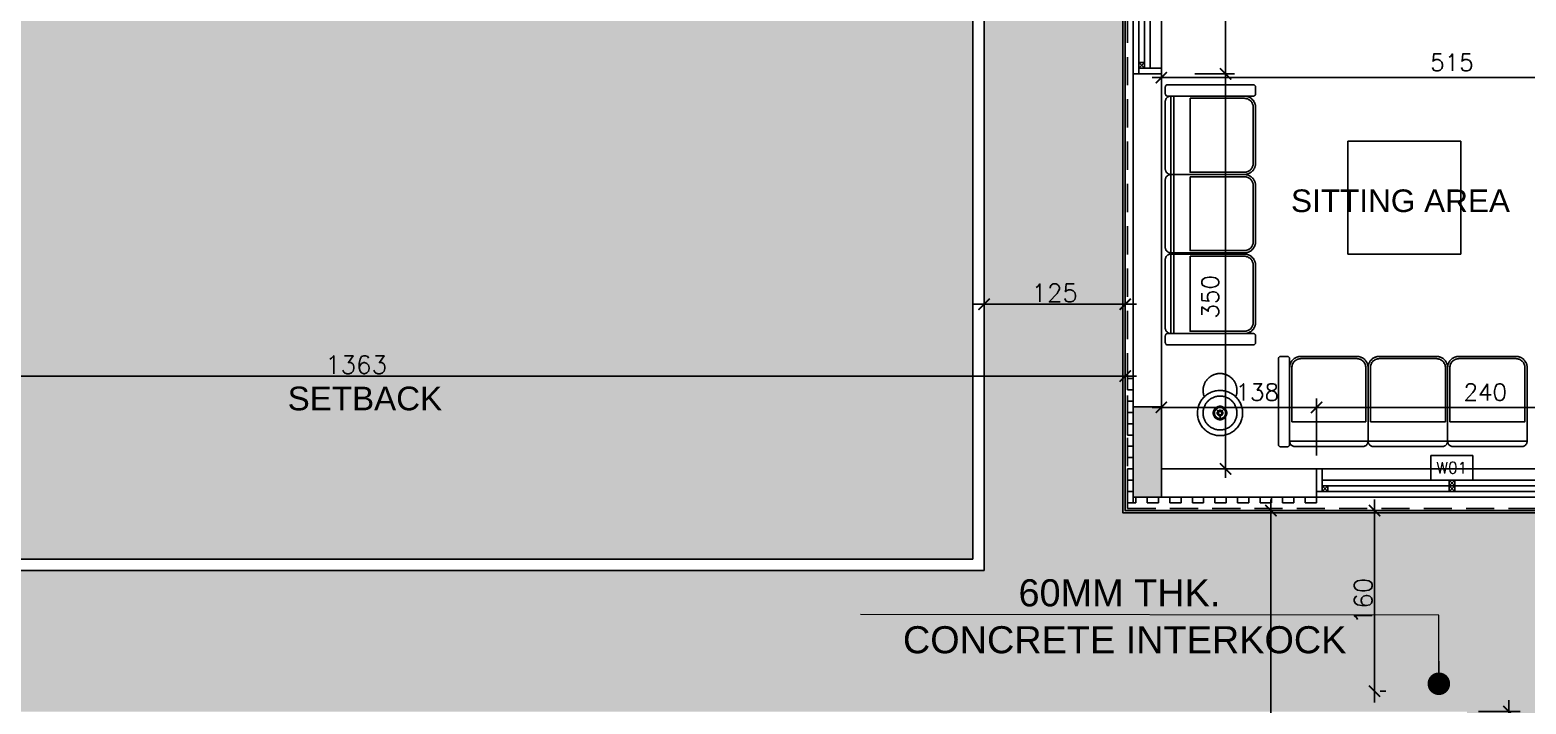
# Model space of a CAD drawing. Header units: centimetres. Extents: x -10658 to 14823, y -5448 to 3597.
# Drawn here: x -2656 to -1330, y 657 to 1254 of the extents above; entities that cross this region are included whole.
import ezdxf
from ezdxf.enums import TextEntityAlignment as Align
from ezdxf.xclip import XClip

# ---------------------------------------------------------------- set-up
doc = ezdxf.new("R2010")
doc.units = ezdxf.units.CM
doc.header["$LTSCALE"] = 100
doc.header["$MEASUREMENT"] = 0
doc.header["$XCLIPFRAME"] = 0
doc.header["$PDMODE"] = 35
doc.linetypes.add('A0-01 FLOOR PLANS$0$HIDDEN', pattern=[0.375, 0.25, -0.125])
for name, color, linetype in [('A0-01 FLOOR PLANS$0$DIM IN', 1, 'Continuous'), ('A0-01 FLOOR PLANS$0$FURNITURE', 111, 'Continuous'), ('A0-01 FLOOR PLANS$0$HIDDEN', 8, 'A0-01 FLOOR PLANS$0$HIDDEN'), ('A0-01 FLOOR PLANS$0$HIDDEN -03', 8, 'A0-01 FLOOR PLANS$0$HIDDEN'), ('A0-01 FLOOR PLANS$0$TEXT', 3, 'Continuous'), ('A0-01 FLOOR PLANS$0$TEXT-SCHED', 3, 'Continuous'), ('A0-01 FLOOR PLANS$0$WALL-01', 7, 'Continuous'), ('A0-01 FLOOR PLANS$0$WALL-03', 2, 'Continuous'), ('A0-01 FLOOR PLANS$0$WINDOW', 1, 'Continuous'), ('DIM IN', 1, 'Continuous'), ('LINES', 7, 'Continuous'), ('M TXT', 2, 'Continuous'), ('SOURROUNDING$0$KERBSTONE', 11, 'Continuous'), ('TEXT', 3, 'Continuous'), ('XREF GF COL$0$COLUMN', 6, 'Continuous'), ('XREF GF COL$0$COLUMN HATCH', 201, 'Continuous')]:
    doc.layers.add(name, color=color, linetype=linetype)
doc.layers.add('SOURROUNDING$0$HAT', color=8, linetype='Continuous', lineweight=9)
doc.styles.add('A0-01 FLOOR PLANS$0$22', font='romans.shx')
doc.styles.add('A0-01 FLOOR PLANS$0$A0-01 GROUND FLOOR PLAN - For Entry modification$0$ROMANS', font='romans')
doc.styles.add('A0-01 FLOOR PLANS$0$ART-PS-1', font='arial.ttf', dxfattribs={"height": 20})
doc.styles.add('ARIAL', font='arial.ttf', dxfattribs={"width": 0.8, "height": 150})
doc.styles.add('ART', font='arial.ttf')
doc.styles.add('ROMANS', font='romans')
doc.styles.add('T2', font='swissel.ttf', dxfattribs={"width": 0.8})
doc.dimstyles.new('A0-01 FLOOR PLANS$0$100', dxfattribs={"dimtxt": 15, "dimasz": 10, "dimexe": 8, "dimexo": 12, "dimgap": 6, "dimtad": 1, "dimdec": 0, "dimzin": 0, "dimdsep": 46, "dimtxsty": 'A0-01 FLOOR PLANS$0$22', "dimblk": 'A0-01 FLOOR PLANS$0$_ARCHTICK', "dimcen": 30, "dimdle": 8, "dimclrd": 1, "dimclre": 1, "dimclrt": 2, "dimadec": 0, "dimazin": 0, "dimtfac": 1, "dimtdec": 0, "dimtmove": 2, "dimatfit": 3, "dimldrblk": 'A0-01 FLOOR PLANS$0$_OBLIQUE', "dimfxl": 100, "dimtolj": 1, "dimtzin": 0, "dimarcsym": 0})
doc.dimstyles.new('A0-01 FLOOR PLANS$0$A0-01 GROUND FLOOR PLAN - For Entry modification$0$text', dxfattribs={"dimtxt": 18, "dimasz": 10, "dimexe": 10, "dimexo": 10, "dimgap": -6, "dimtad": 1, "dimtih": 1, "dimtoh": 1, "dimdec": 0, "dimdsep": 46, "dimtxsty": 'A0-01 FLOOR PLANS$0$A0-01 GROUND FLOOR PLAN - For Entry modification$0$ROMANS', "dimblk1": 'A0-01 FLOOR PLANS$0$A0-01 GROUND FLOOR PLAN - For Entry modification$0$_ARCHTICK', "dimblk2": 'A0-01 FLOOR PLANS$0$A0-01 GROUND FLOOR PLAN - For Entry modification$0$_ARCHTICK', "dimsah": 1, "dimcen": 25, "dimdle": 10, "dimse1": 1, "dimse2": 1, "dimsd1": 1, "dimsd2": 1, "dimclrd": 1, "dimclre": 1, "dimclrt": 2, "dimadec": 0, "dimazin": 0, "dimtfac": 1, "dimtdec": 0, "dimtmove": 2, "dimatfit": 3, "dimldrblk": 'A0-01 FLOOR PLANS$0$A0-01 GROUND FLOOR PLAN - For Entry modification$0$_ARCHTICK', "dimfxl": 1, "dimtolj": 1, "dimtzin": 0, "dimarcsym": 0})
doc.dimstyles.new('AS-17-100', dxfattribs={"dimtxt": 17, "dimasz": 10, "dimexe": 10, "dimexo": 10, "dimgap": 6, "dimtad": 1, "dimtoh": 1, "dimdec": 0, "dimdsep": 46, "dimtxsty": 'ROMANS', "dimblk1": 'ARCHTICK', "dimblk2": 'ARCHTICK', "dimsah": 1, "dimcen": 25, "dimdle": 10, "dimclrd": 1, "dimclre": 1, "dimclrt": 2, "dimadec": 0, "dimazin": 0, "dimtfac": 1, "dimtdec": 0, "dimtofl": 0, "dimtmove": 2, "dimatfit": 3, "dimldrblk": 'ARCHTICK', "dimfxl": 1, "dimtolj": 1, "dimtzin": 0, "dimarcsym": 0})
doc.dimstyles.new('NORMAL', dxfattribs={"dimtxt": 18, "dimasz": 5, "dimexe": 5, "dimexo": 5, "dimgap": 1, "dimtad": 0, "dimdec": 0, "dimdsep": 46, "dimtxsty": 'T2', "dimblk1": 'OBLIQUE', "dimblk2": 'OBLIQUE', "dimsah": 1, "dimcen": 0.09, "dimclrd": 1, "dimclre": 1, "dimclrt": 2, "dimadec": 0, "dimazin": 0, "dimtfac": 1, "dimtdec": 0, "dimtofl": 0, "dimtmove": 1, "dimatfit": 2, "dimldrblk": 'OPEN30', "dimfxl": 1, "dimtolj": 1, "dimtzin": 0, "dimlwd": 5, "dimlwe": 5, "dimarcsym": 2})

# ---------------------------------------------------------------- blocks, each defined once
blk = doc.blocks.new('_ARCHTICK')
at = {"color": 0, "linetype": 'ByBlock', "const_width": 0.15}
blk.add_lwpolyline([(-0.5, -0.5), (0.5, 0.5)], dxfattribs=at)
blk = doc.blocks.new('*D52')
at = {"layer": 'Defpoints', "color": 0, "transparency": 16777216}
for p in [(-3048, 947.3), (-1685, 893), (-3048, 625)]:
    blk.add_point(p, dxfattribs=at)
at = {"layer": 'DIM IN', "color": 1, "lineweight": -2, "transparency": 16777216}
for p, q in [((-3048, 635), (-3048, 957.3)), ((-1685, 903), (-1685, 957.3)), ((-1675, 947.3), (-3058, 947.3))]:
    blk.add_line(p, q, dxfattribs=at)
at = {"layer": 'DIM IN', "color": 1, "lineweight": -2, "transparency": 16777216, "xscale": 10, "yscale": 10, "zscale": 10, "rotation": 180}
blk.add_blockref('_ARCHTICK', (-3048, 947.3), dxfattribs=at)
at = {"layer": 'DIM IN', "color": 1, "lineweight": -2, "transparency": 16777216, "xscale": 10, "yscale": 10, "zscale": 10}
blk.add_blockref('_ARCHTICK', (-1685, 947.3), dxfattribs=at)
at = {"layer": 'DIM IN', "color": 2, "transparency": 16777216, "insert": (-2366.5, 957.3), "char_height": 16, "attachment_point": 5, "style": 'ROMANS'}
blk.add_mtext('\\A1;1363', dxfattribs=at)
blk = doc.blocks.new('*D53')
at = {"layer": 'Defpoints', "color": 0, "transparency": 16777216}
for p in [(-1557.7, 828), (-1583.9, 0), (-1555.9, 0)]:
    blk.add_point(p, dxfattribs=at)
at = {"layer": 'DIM IN', "color": 1, "lineweight": -2, "transparency": 16777216}
for p, q in [((-1555.9, 838), (-1555.9, -10)), ((-1547.7, 828), (-1545.9, 828)), ((-1573.9, 0), (-1545.9, 0))]:
    blk.add_line(p, q, dxfattribs=at)
at = {"layer": 'DIM IN', "color": 1, "lineweight": -2, "transparency": 16777216, "xscale": 10, "yscale": 10, "zscale": 10}
for p, rotation in [((-1555.9, 828), 90), ((-1555.9, 0), 270)]:
    blk.add_blockref('_ARCHTICK', p, dxfattribs=dict(at, rotation=rotation))
at = {"layer": 'DIM IN', "color": 2, "transparency": 16777216, "insert": (-1565.9, 414), "char_height": 16, "attachment_point": 5, "rotation": 90, "style": 'ROMANS'}
blk.add_mtext('\\A1;828', dxfattribs=at)
blk = doc.blocks.new('*D42')
at = {"layer": 'Defpoints', "color": 0, "transparency": 16777216}
for p in [(-1810, 1010.9), (-1810, 989.3), (-1685, 989.3)]:
    blk.add_point(p, dxfattribs=at)
at = {"layer": 'DIM IN', "color": 1, "lineweight": -2, "transparency": 16777216}
for p, q in [((-1810, 999.3), (-1810, 1020.9)), ((-1685, 999.3), (-1685, 1020.9)), ((-1675, 1010.9), (-1820, 1010.9))]:
    blk.add_line(p, q, dxfattribs=at)
at = {"layer": 'DIM IN', "color": 1, "lineweight": -2, "transparency": 16777216, "xscale": 10, "yscale": 10, "zscale": 10, "rotation": 180}
blk.add_blockref('_ARCHTICK', (-1810, 1010.9), dxfattribs=at)
at = {"layer": 'DIM IN', "color": 1, "lineweight": -2, "transparency": 16777216, "xscale": 10, "yscale": 10, "zscale": 10}
blk.add_blockref('_ARCHTICK', (-1685, 1010.9), dxfattribs=at)
at = {"layer": 'DIM IN', "color": 2, "transparency": 16777216, "insert": (-1747.5, 1020.9), "char_height": 16, "attachment_point": 5, "style": 'ROMANS'}
blk.add_mtext('\\A1;125', dxfattribs=at)
blk = doc.blocks.new('*D70')
at = {"layer": 'Defpoints', "color": 0, "transparency": 16777216}
for p in [(-1469.2, 828), (-1469.2, 668), (-1464.1, 668)]:
    blk.add_point(p, dxfattribs=at)
at = {"layer": 'DIM IN', "color": 1, "lineweight": -2, "transparency": 16777216}
for p, q in [((-1464.1, 838), (-1464.1, 658)), ((-1459.2, 828), (-1454.1, 828)), ((-1459.2, 668), (-1454.1, 668))]:
    blk.add_line(p, q, dxfattribs=at)
at = {"layer": 'DIM IN', "color": 1, "lineweight": -2, "transparency": 16777216, "xscale": 10, "yscale": 10, "zscale": 10}
for p, rotation in [((-1464.1, 828), 90), ((-1464.1, 668), 270)]:
    blk.add_blockref('_ARCHTICK', p, dxfattribs=dict(at, rotation=rotation))
at = {"layer": 'DIM IN', "color": 2, "transparency": 16777216, "insert": (-1474.1, 748), "char_height": 16, "attachment_point": 5, "rotation": 90, "style": 'ROMANS'}
blk.add_mtext('\\A1;160', dxfattribs=at)
blk = doc.blocks.new('_OBLIQUE')
at = {"color": 0, "linetype": 'ByBlock'}
blk.add_line((-0.5, -0.5), (0.5, 0.5), dxfattribs=at)
blk = doc.blocks.new('DOT')
at = {"color": 0, "linetype": 'ByBlock'}
blk.add_line((-0.5, 0), (-1, 0), dxfattribs=at)
at = {"color": 0, "linetype": 'ByBlock', "const_width": 0.5}
blk.add_lwpolyline([(-0.25, 0, 1), (0.25, 0, 1)], format="xyb", close=True, dxfattribs=at)
blk = doc.blocks.new('*D95')
at = {"layer": 'Defpoints', "color": 0, "transparency": 16777216}
for p in [(-1382.1, 650), (-1382.1, 25), (-1345.1, 25)]:
    blk.add_point(p, dxfattribs=at)
at = {"layer": 'DIM IN', "color": 1, "lineweight": -2, "transparency": 16777216}
for p, q in [((-1372.1, 650), (-1335.1, 650)), ((-1345.1, 660), (-1345.1, 15)), ((-1372.1, 25), (-1335.1, 25))]:
    blk.add_line(p, q, dxfattribs=at)
at = {"layer": 'DIM IN', "color": 1, "lineweight": -2, "transparency": 16777216, "xscale": 10, "yscale": 10, "zscale": 10}
for p, rotation in [((-1345.1, 650), 90), ((-1345.1, 25), 270)]:
    blk.add_blockref('_ARCHTICK', p, dxfattribs=dict(at, rotation=rotation))
at = {"layer": 'DIM IN', "color": 2, "transparency": 16777216, "insert": (-1359.6, 337.5), "char_height": 17, "attachment_point": 5, "rotation": 90, "style": 'ROMANS'}
blk.add_mtext('\\A1;625', dxfattribs=at)
blk = doc.blocks.new('SOURROUNDING')
at = {"layer": 'SOURROUNDING$0$HAT', "transparency": 33554658}
h = blk.add_hatch(dxfattribs=at)
h.set_pattern_fill('CROSS', color=256, scale=150, angle=90)
h.paths.add_polyline_path([(-1392.1, 640), (-2418, 640), (-2418, 25), (-1392.1, 25)])
h.paths.add_polyline_path([(-1810, 2848), (-1810, 3028), (-3028, 3028), (-3028, 785), (-1820, 785), (-1820, 1969.7), (-1935, 1969.7), (-1935, 2521.2), (-1820, 2521.2), (-1820, 2848)])
h.paths.add_polyline_path([(-890, 3028), (-880, 2818), (-165, 2818), (-175, 2848), (-165, 2848), (-165, 652.9), (-722.1, 652.9), (-722.1, 25), (-20, 20), (-20, 3028)])
at = {"layer": 'SOURROUNDING$0$KERBSTONE', "lineweight": 13}
h = blk.add_hatch(dxfattribs=at)
h.set_pattern_fill('AR-HBONE', color=252, scale=5, angle=90)
h.paths.add_polyline_path([(-175, 1001.4), (-180.2, 999.4), (-175, 1003.3), (-175, 1910.1), (-189.2, 1904.7), (-175, 1915.1), (-175, 1965.3), (-177.8, 1965.6), (-175, 1966.2), (-175, 2515.3), (-190.9, 2509.3), (-175, 2521), (-175, 2569.6), (-179.5, 2570.1), (-175, 2571.1), (-175, 2808), (-890, 2808), (-890, 3028), (-1810, 3028), (-1810, 2511.2), (-1925, 2511.2), (-1925, 1979.7), (-1810, 1979.7), (-1810, 775), (-3028, 775), (-3028, 650), (-2728, 650), (-2448, 650), (-2428, 650), (-1382.1, 650), (-1382.1, 25), (-1257.6, 25), (-1257.1, 25), (-857.1, 25), (-732.1, 25), (-732.1, 668), (-175, 668)])
h.paths.add_polyline_path([(-1685, 828), (-1685, 2129.7), (-1770, 2129.7), (-1770, 2361.2), (-1685, 2361.2), (-1685, 2748), (-1220, 2748), (-1220, 2683), (-890, 2683), (-300, 2683), (-300, 788), (-590, 788), (-590, 793), (-817, 793), (-817, 713), (-1286.1, 713), (-1287.5, 828)], flags=16)
h.paths.add_polyline_path([(-1798.2, 1621.7), (-1726.1, 1621.7), (-1726.1, 1641.2), (-1798.2, 1641.2)], flags=16)
h.paths.add_polyline_path([(-1564, 2964.7), (-999.2, 2964.7), (-999.2, 3018.3), (-1564, 3018.3)], flags=16)
at = {"color": 6}
blk.add_lwpolyline([(-300, 2683), (-890, 2683), (-890, 2683), (-1220, 2683), (-1220, 2748), (-1685, 2748), (-1685, 828), (-890, 828), (-890, 793), (-590, 793), (-590, 788), (-300, 788)], close=True, dxfattribs=at)
at = {"layer": 'SOURROUNDING$0$KERBSTONE', "color": 2}
for p, q in [((-1810, 1979.7), (-1810, 775)), ((-1820, 785), (-1820, 1969.7)), ((-3028, 785), (-1820, 785)), ((-1810, 775), (-3028, 775))]:
    blk.add_line(p, q, dxfattribs=at)
blk = doc.blocks.new('A0-01 FLOOR PLANS$0$W02')
at = {"layer": 'A0-01 FLOOR PLANS$0$WINDOW'}
for p, q in [((-1827.5, 660), (-1597.5, 660)), ((-1597.5, 650), (-1827.5, 650)), ((-1715, 640), (-1715, 650)), ((-1710, 650), (-1715, 645)), ((-1715, 650), (-1710, 645)), ((-1710, 640), (-1710, 650)), ((-1597.5, 645), (-1827.5, 645)), ((-1827.5, 645), (-1822.5, 640)), ((-1822.5, 645), (-1827.5, 640)), ((-1597.5, 640), (-1827.5, 640)), ((-1822.5, 645), (-1822.5, 640)), ((-1715, 645), (-1710, 640)), ((-1710, 645), (-1715, 640)), ((-1602.5, 645), (-1597.5, 640)), ((-1597.5, 645), (-1602.5, 640)), ((-1602.5, 645), (-1602.5, 640))]:
    blk.add_line(p, q, dxfattribs=at)
for points in [[(-1832.5, 640), (-1827.5, 640), (-1827.5, 660), (-1832.5, 660)], [(-1597.5, 640), (-1592.5, 640), (-1592.5, 660), (-1597.5, 660)]]:
    blk.add_lwpolyline(points, close=True, dxfattribs=at)
blk = doc.blocks.new('XREF GF COL')
at = {"layer": 'XREF GF COL$0$COLUMN HATCH'}
blk.add_hatch(color=256, dxfattribs=at).paths.add_polyline_path([(-12064.7, 883), (-12089.7, 883), (-12089.7, 803), (-12064.7, 803)])
at = {"layer": 'XREF GF COL$0$COLUMN'}
blk.add_lwpolyline([(-12089.7, 883), (-12064.7, 883), (-12064.7, 803), (-12089.7, 803)], close=True, dxfattribs=at)
blk = doc.blocks.new('*D337')
at = {"layer": 'A0-01 FLOOR PLANS$0$TEXT-SCHED', "color": 1, "lineweight": -2, "transparency": 16777216}
for p, q in [((-1479, 840), (-1516.2, 840)), ((-1516.2, 840), (-1516.2, 818)), ((-1479, 818), (-1479, 840)), ((-1516.2, 818), (-1479, 818))]:
    blk.add_line(p, q, dxfattribs=at)
at = {"layer": 'Defpoints', "color": 0, "transparency": 16777216}
blk.add_point((-1497.6, 829), dxfattribs=at)
blk.add_point((-1497.6, 829), dxfattribs=at)
blk.add_point((-1497.6, 829), dxfattribs=at)
at = {"layer": 'A0-01 FLOOR PLANS$0$TEXT-SCHED', "color": 2, "transparency": 16777216, "insert": (-1497.6, 829), "char_height": 8, "width": 47.143, "attachment_point": 5, "style": 'A0-01 FLOOR PLANS$0$A0-01 GROUND FLOOR PLAN - For Entry modification$0$ROMANS'}
blk.add_mtext('\\A1;{\\H1.25x;W01}', dxfattribs=at)
blk = doc.blocks.new('A0-01 FLOOR PLANS$0$A0-01 GROUND FLOOR PLAN - For Entry modification$0$_ARCHTICK')
at = {"color": 0, "linetype": 'ByBlock', "const_width": 0.15}
blk.add_lwpolyline([(-0.5, -0.5), (0.5, 0.5)], dxfattribs=at)
blk = doc.blocks.new('A0-01 FLOOR PLANS$0$W05')
at = {"layer": 'A0-01 FLOOR PLANS$0$WINDOW'}
for p, q in [((-650, 1615), (-650, 1445)), ((-645, 1615), (-645, 1445)), ((-645, 1615), (-640, 1615)), ((-640, 1615), (-645, 1610)), ((-645, 1615), (-640, 1610)), ((-645, 1610), (-640, 1610)), ((-640, 1615), (-640, 1445)), ((-630, 1445), (-630, 1615)), ((-650, 1532.5), (-645, 1532.5)), ((-645, 1527.5), (-650, 1532.5)), ((-650, 1527.5), (-645, 1532.5)), ((-650, 1527.5), (-645, 1527.5)), ((-645, 1532.5), (-640, 1532.5)), ((-640, 1532.5), (-645, 1527.5)), ((-645, 1532.5), (-640, 1527.5)), ((-645, 1527.5), (-640, 1527.5)), ((-650, 1450), (-645, 1450)), ((-645, 1450), (-650, 1445)), ((-650, 1450), (-645, 1445)), ((-650, 1445), (-645, 1445))]:
    blk.add_line(p, q, dxfattribs=at)
for points in [[(-650, 1615), (-630, 1615), (-630, 1620), (-650, 1620)], [(-650, 1440), (-630, 1440), (-630, 1445), (-650, 1445)]]:
    blk.add_lwpolyline(points, close=True, dxfattribs=at)
blk = doc.blocks.new('A0-01 FLOOR PLANS$0$_ARCHTICK')
at = {"color": 0, "linetype": 'ByBlock', "const_width": 0.15}
blk.add_lwpolyline([(-0.5, -0.5), (0.5, 0.5)], dxfattribs=at)
blk = doc.blocks.new('*D401')
at = {"layer": 'A0-01 FLOOR PLANS$0$DIM IN', "color": 1, "lineweight": -2, "transparency": 16777216}
for p, q in [((-1698.1, 1366), (-1698.1, 1170)), ((-1725.4, 1358), (-1690.1, 1358)), ((-1725.4, 1178), (-1690.1, 1178))]:
    blk.add_line(p, q, dxfattribs=at)
at = {"layer": 'Defpoints', "color": 0, "transparency": 16777216}
for p in [(-1737.4, 1358), (-1737.4, 1178), (-1698.1, 1178)]:
    blk.add_point(p, dxfattribs=at)
at = {"layer": 'A0-01 FLOOR PLANS$0$DIM IN', "color": 1, "lineweight": -2, "transparency": 16777216, "xscale": 10, "yscale": 10, "zscale": 10}
for p, rotation in [((-1698.1, 1358), 90), ((-1698.1, 1178), 270)]:
    blk.add_blockref('A0-01 FLOOR PLANS$0$_ARCHTICK', p, dxfattribs=dict(at, rotation=rotation))
at = {"layer": 'A0-01 FLOOR PLANS$0$DIM IN', "color": 2, "transparency": 16777216, "insert": (-1711.6, 1268), "char_height": 15, "attachment_point": 5, "rotation": 90, "style": 'A0-01 FLOOR PLANS$0$22'}
blk.add_mtext('\\A1;180', dxfattribs=at)
blk = doc.blocks.new('A0-01 FLOOR PLANS$0$_OBLIQUE')
at = {"color": 0, "linetype": 'ByBlock'}
blk.add_line((-0.5, -0.5), (0.5, 0.5), dxfattribs=at)
blk = doc.blocks.new('*D402')
at = {"layer": 'A0-01 FLOOR PLANS$0$DIM IN', "color": 1, "lineweight": -2, "transparency": 16777216}
for p, q in [((-1698.1, 1186), (-1698.1, 820)), ((-1725.4, 1178), (-1690.1, 1178)), ((-1725.4, 828), (-1690.1, 828))]:
    blk.add_line(p, q, dxfattribs=at)
at = {"layer": 'Defpoints', "color": 0, "transparency": 16777216}
for p in [(-1737.4, 1178), (-1737.4, 828), (-1698.1, 828)]:
    blk.add_point(p, dxfattribs=at)
at = {"layer": 'A0-01 FLOOR PLANS$0$DIM IN', "color": 1, "lineweight": -2, "transparency": 16777216, "xscale": 10, "yscale": 10, "zscale": 10}
for p, rotation in [((-1698.1, 1178), 90), ((-1698.1, 828), 270)]:
    blk.add_blockref('A0-01 FLOOR PLANS$0$_ARCHTICK', p, dxfattribs=dict(at, rotation=rotation))
at = {"layer": 'A0-01 FLOOR PLANS$0$DIM IN', "color": 2, "transparency": 16777216, "insert": (-1711.6, 980.5), "char_height": 15, "attachment_point": 5, "rotation": 90, "style": 'A0-01 FLOOR PLANS$0$22'}
blk.add_mtext('\\A1;350', dxfattribs=at)
blk = doc.blocks.new('A0-01 FLOOR PLANS$0$Fur_Light-Table Lamp_D30_01')
for p, q in [((0, 2.5), (0, 5)), ((-3.5, -3.5), (-1.8, -1.8)), ((3.5, -3.5), (1.8, -1.8))]:
    blk.add_line(p, q)
for radius in [15, 6, 5, 2.5, 1.5]:
    blk.add_circle((0, 0), radius)
blk = doc.blocks.new('*D414')
at = {"layer": 'A0-01 FLOOR PLANS$0$DIM IN', "color": 1, "lineweight": -2, "transparency": 16777216}
for p, q in [((-1755, 1186.7), (-1755, 1182.7)), ((-1240, 1100), (-1240, 1182.7)), ((-1232, 1174.7), (-1763, 1174.7))]:
    blk.add_line(p, q, dxfattribs=at)
at = {"layer": 'Defpoints', "color": 0, "transparency": 16777216}
for p in [(-1755, 1174.7), (-1755, 1174.7), (-1240, 1088)]:
    blk.add_point(p, dxfattribs=at)
at = {"layer": 'A0-01 FLOOR PLANS$0$DIM IN', "color": 1, "lineweight": -2, "transparency": 16777216, "xscale": 10, "yscale": 10, "zscale": 10, "rotation": 180}
blk.add_blockref('A0-01 FLOOR PLANS$0$_ARCHTICK', (-1755, 1174.7), dxfattribs=at)
at = {"layer": 'A0-01 FLOOR PLANS$0$DIM IN', "color": 1, "lineweight": -2, "transparency": 16777216, "xscale": 10, "yscale": 10, "zscale": 10}
blk.add_blockref('A0-01 FLOOR PLANS$0$_ARCHTICK', (-1240, 1174.7), dxfattribs=at)
at = {"layer": 'A0-01 FLOOR PLANS$0$DIM IN', "color": 2, "transparency": 16777216, "insert": (-1497.5, 1188.2), "char_height": 15, "attachment_point": 5, "style": 'A0-01 FLOOR PLANS$0$22'}
blk.add_mtext('\\A1;515', dxfattribs=at)
blk = doc.blocks.new('*D485')
at = {"layer": 'A0-01 FLOOR PLANS$0$DIM IN', "color": 1, "lineweight": -2, "transparency": 16777216}
for p, q in [((-1617.5, 840), (-1617.5, 890.5)), ((-1377.5, 840), (-1377.5, 890.5)), ((-1369.5, 882.5), (-1625.5, 882.5))]:
    blk.add_line(p, q, dxfattribs=at)
at = {"layer": 'Defpoints', "color": 0, "transparency": 16777216}
for p in [(-1617.5, 882.5), (-1617.5, 828), (-1377.5, 828)]:
    blk.add_point(p, dxfattribs=at)
at = {"layer": 'A0-01 FLOOR PLANS$0$DIM IN', "color": 1, "lineweight": -2, "transparency": 16777216, "xscale": 10, "yscale": 10, "zscale": 10, "rotation": 180}
blk.add_blockref('A0-01 FLOOR PLANS$0$_ARCHTICK', (-1617.5, 882.5), dxfattribs=at)
at = {"layer": 'A0-01 FLOOR PLANS$0$DIM IN', "color": 1, "lineweight": -2, "transparency": 16777216, "xscale": 10, "yscale": 10, "zscale": 10}
blk.add_blockref('A0-01 FLOOR PLANS$0$_ARCHTICK', (-1377.5, 882.5), dxfattribs=at)
at = {"layer": 'A0-01 FLOOR PLANS$0$DIM IN', "color": 2, "transparency": 16777216, "insert": (-1468, 896), "char_height": 15, "attachment_point": 5, "style": 'A0-01 FLOOR PLANS$0$22'}
blk.add_mtext('\\A1;240', dxfattribs=at)
blk = doc.blocks.new('*D486')
at = {"layer": 'A0-01 FLOOR PLANS$0$DIM IN', "color": 1, "lineweight": -2, "transparency": 16777216}
for p, q in [((-1755, 872.2), (-1755, 890.5)), ((-1617.5, 840), (-1617.5, 890.5)), ((-1609.5, 882.5), (-1763, 882.5))]:
    blk.add_line(p, q, dxfattribs=at)
at = {"layer": 'Defpoints', "color": 0, "transparency": 16777216}
for p in [(-1755, 882.5), (-1755, 860.2), (-1617.5, 828)]:
    blk.add_point(p, dxfattribs=at)
at = {"layer": 'A0-01 FLOOR PLANS$0$DIM IN', "color": 1, "lineweight": -2, "transparency": 16777216, "xscale": 10, "yscale": 10, "zscale": 10, "rotation": 180}
blk.add_blockref('A0-01 FLOOR PLANS$0$_ARCHTICK', (-1755, 882.5), dxfattribs=at)
at = {"layer": 'A0-01 FLOOR PLANS$0$DIM IN', "color": 1, "lineweight": -2, "transparency": 16777216, "xscale": 10, "yscale": 10, "zscale": 10}
blk.add_blockref('A0-01 FLOOR PLANS$0$_ARCHTICK', (-1617.5, 882.5), dxfattribs=at)
at = {"layer": 'A0-01 FLOOR PLANS$0$DIM IN', "color": 2, "transparency": 16777216, "insert": (-1670, 896), "char_height": 15, "attachment_point": 5, "style": 'A0-01 FLOOR PLANS$0$22'}
blk.add_mtext('\\A1;138', dxfattribs=at)
blk = doc.blocks.new('A0-01 FLOOR PLANS')
at = {"layer": 'A0-01 FLOOR PLANS$0$FURNITURE'}
for p, q in [((-1744, 1158.4), (-1744, 1088.9)), ((-1744, 1088.9), (-1744, 1019.4)), ((-1744, 1018.4), (-1744, 947.9))]:
    blk.add_line(p, q, dxfattribs=at)
for points in [[(-1751.5, 1160.4), (-1751.5, 1166.4, -0.414214), (-1749.5, 1168.4), (-1673.5, 1168.4, -0.414214), (-1671.5, 1166.4), (-1671.5, 1160.4, -0.414214), (-1673.5, 1158.4), (-1749.5, 1158.4, -0.414214)], [(-1729.5, 1156.4), (-1729.5, 1090.9), (-1681.5, 1090.9, 0.414214), (-1673.5, 1098.9), (-1673.5, 1148.4, 0.414214), (-1681.5, 1156.4)], [(-1729.5, 1086.9), (-1729.5, 1021.4), (-1681.5, 1021.4, 0.414214), (-1673.5, 1029.4), (-1673.5, 1078.9, 0.414214), (-1681.5, 1086.9)], [(-1729.5, 1016.4), (-1729.5, 949.9), (-1681.5, 949.9, 0.414214), (-1673.5, 957.9), (-1673.5, 1008.4, 0.414214), (-1681.5, 1016.4)], [(-1751.5, 945.9), (-1751.5, 939.9, 0.414214), (-1749.5, 937.9), (-1673.5, 937.9, 0.414214), (-1671.5, 939.9), (-1671.5, 945.9, 0.414214), (-1673.5, 947.9), (-1749.5, 947.9, 0.414214)], [(-1643.3, 847.6), (-1649.3, 847.6, -0.414214), (-1651.3, 849.6), (-1651.3, 925.7, -0.414214), (-1649.3, 927.7), (-1643.3, 927.7, -0.414214), (-1641.3, 925.7), (-1641.3, 849.6, -0.414214)], [(-1639.3, 869.7), (-1573.8, 869.7), (-1573.8, 917.7, 0.414214), (-1581.8, 925.7), (-1631.3, 925.7, 0.414214), (-1639.3, 917.7)], [(-1569.8, 869.7), (-1503.3, 869.7), (-1503.3, 917.7, 0.414214), (-1511.3, 925.7), (-1561.8, 925.7, 0.414214), (-1569.8, 917.7)], [(-1499.3, 869.7), (-1432.8, 869.7), (-1432.8, 917.7, 0.414214), (-1440.8, 925.7), (-1491.3, 925.7, 0.414214), (-1499.3, 917.7)]]:
    blk.add_lwpolyline(points, format="xyb", close=True, dxfattribs=at)
for points in [[(-1746.5, 1158.4, 0.414214), (-1751.5, 1153.4), (-1751.5, 1093.9, 0.414214), (-1746.5, 1088.9), (-1681.5, 1088.9, 0.414214), (-1671.5, 1098.9), (-1671.5, 1148.4, 0.414214), (-1681.5, 1158.4), (-1746.5, 1158.4), (-1746.5, 1088.9)], [(-1746.5, 1088.9, 0.414214), (-1751.5, 1083.9), (-1751.5, 1024.4, 0.414214), (-1746.5, 1019.4), (-1681.5, 1019.4, 0.414214), (-1671.5, 1029.4), (-1671.5, 1078.9, 0.414214), (-1681.5, 1088.9), (-1746.5, 1088.9), (-1746.5, 1019.4)], [(-1746.5, 1018.4, 0.414214), (-1751.5, 1013.4), (-1751.5, 952.9, 0.414214), (-1746.5, 947.9), (-1681.5, 947.9, 0.414214), (-1671.5, 957.9), (-1671.5, 1008.4, 0.414214), (-1681.5, 1018.4), (-1746.5, 1018.4), (-1746.5, 947.9)], [(-1641.3, 852.7, 0.414214), (-1636.3, 847.7), (-1576.8, 847.7, 0.414214), (-1571.8, 852.7), (-1571.8, 917.7, 0.414214), (-1581.8, 927.7), (-1631.3, 927.7, 0.414214), (-1641.3, 917.7), (-1641.3, 852.7), (-1571.8, 852.7)], [(-1571.8, 852.7, 0.414214), (-1566.8, 847.7), (-1506.3, 847.7, 0.414214), (-1501.3, 852.7), (-1501.3, 917.7, 0.414214), (-1511.3, 927.7), (-1561.8, 927.7, 0.414214), (-1571.8, 917.7), (-1571.8, 852.7), (-1501.3, 852.7)], [(-1501.3, 852.7, 0.414214), (-1496.3, 847.7), (-1435.8, 847.7, 0.414214), (-1430.8, 852.7), (-1430.8, 917.7, 0.414214), (-1440.8, 927.7), (-1491.3, 927.7, 0.414214), (-1501.3, 917.7), (-1501.3, 852.7), (-1430.8, 852.7)]]:
    blk.add_lwpolyline(points, format="xyb", dxfattribs=at)
blk.add_lwpolyline([(-1589.7, 1018.3), (-1489.7, 1018.3), (-1489.7, 1118.3), (-1589.7, 1118.3)], close=True, dxfattribs=at)
blk.add_circle((-1703, 877.5), 20, dxfattribs=at)
blk.add_arc((-1703, 897.5), 15, 337.9757, 202.0243, dxfattribs=at)
at = {"layer": 'A0-01 FLOOR PLANS$0$HIDDEN'}
for points in [[(-1780, 908), (-1780, 898), (-1785, 898), (-1785, 908)], [(-1780, 888), (-1780, 878), (-1785, 878), (-1785, 888)], [(-1780, 868), (-1780, 858), (-1785, 858), (-1785, 868)], [(-1780, 848), (-1780, 838), (-1785, 838), (-1785, 848)], [(-1780, 828), (-1780, 818), (-1785, 818), (-1785, 828)], [(-1780, 808), (-1780, 798), (-1785, 798), (-1785, 808)], [(-1780, 803), (-1777.5, 803), (-1777.5, 798), (-1780, 798)], [(-1767.5, 803), (-1757.5, 803), (-1757.5, 798), (-1767.5, 798)], [(-1747.5, 803), (-1737.5, 803), (-1737.5, 798), (-1747.5, 798)], [(-1727.5, 803), (-1717.5, 803), (-1717.5, 798), (-1727.5, 798)], [(-1707.5, 803), (-1697.5, 803), (-1697.5, 798), (-1707.5, 798)], [(-1687.5, 803), (-1677.5, 803), (-1677.5, 798), (-1687.5, 798)], [(-1667.5, 803), (-1657.5, 803), (-1657.5, 798), (-1667.5, 798)], [(-1647.5, 803), (-1637.5, 803), (-1637.5, 798), (-1647.5, 798)], [(-1627.5, 803), (-1617.5, 803), (-1617.5, 798), (-1627.5, 798)]]:
    blk.add_lwpolyline(points, close=True, dxfattribs=at)
at = {"layer": 'A0-01 FLOOR PLANS$0$HIDDEN -03'}
for q in [(-1785, 2713), (-990, 793)]:
    blk.add_line((-1785, 793), q, dxfattribs=at)
at = {"layer": 'A0-01 FLOOR PLANS$0$WALL-01'}
for p, q in [((-1780, 803), (-1780, 1178)), ((-1755, 1178), (-1780, 1178)), ((-1755, 828), (-1755, 1178)), ((-1755, 828), (-1617.5, 828)), ((-1617.5, 803), (-1617.5, 828)), ((-1780, 803), (-1617.5, 803))]:
    blk.add_line(p, q, dxfattribs=at)
at = {"layer": 'A0-01 FLOOR PLANS$0$WALL-03'}
for p, q in [((-1780, 1358), (-1780, 1178)), ((-1377.5, 803), (-1617.5, 803))]:
    blk.add_line(p, q, dxfattribs=at)
at = {"layer": 'A0-01 FLOOR PLANS$0$FURNITURE', "xscale": -1, "rotation": 180}
blk.add_blockref('A0-01 FLOOR PLANS$0$Fur_Light-Table Lamp_D30_01', (-1703, 877.5), dxfattribs=at)
at = {"layer": 'A0-01 FLOOR PLANS$0$WINDOW'}
for name, p in [('XREF GF COL', (10309.7, 0)), ('A0-01 FLOOR PLANS$0$W05', (-1125, -262)), ('A0-01 FLOOR PLANS$0$W02', (215, 168))]:
    blk.add_blockref(name, p, dxfattribs=at)
at = {"layer": 'A0-01 FLOOR PLANS$0$TEXT', "style": 'A0-01 FLOOR PLANS$0$ART-PS-1'}
blk.add_text('SITTING AREA', height=20, dxfattribs=at).set_placement((-1640.1, 1055.6))
at = {"layer": 'A0-01 FLOOR PLANS$0$DIM IN'}
dim = blk.add_linear_dim(base=(-1698.1, 1178), p1=(-1737.4, 1358), p2=(-1737.4, 1178), angle=90, dimstyle='A0-01 FLOOR PLANS$0$100', override={"dimfxl": 0.075}, dxfattribs=at)
dim.commit()
dim.dimension.update_dxf_attribs({"geometry": '*D401', "text_midpoint": (-1711.6, 1268)})
dim = blk.add_linear_dim(base=(-1755, 1174.7), p1=(-1240, 1088), p2=(-1755, 1174.7), dimstyle='A0-01 FLOOR PLANS$0$100', override={"dimfxl": 0.075}, dxfattribs=at)
dim.commit()
dim.dimension.update_dxf_attribs({"geometry": '*D414', "text_midpoint": (-1497.5, 1188.2)})
dim = blk.add_linear_dim(base=(-1698.1, 828), p1=(-1737.4, 1178), p2=(-1737.4, 828), angle=90, dimstyle='A0-01 FLOOR PLANS$0$100', override={"dimfxl": 0.075}, dxfattribs=at)
dim.commit()
dim.dimension.update_dxf_attribs({"geometry": '*D402', "text_midpoint": (-1711.6, 980.5), "dimtype": 128})
for base, p1, p2, picture, middle in [((-1755, 882.4621578), (-1617.5, 828), (-1755, 860.1527706), '*D486', (-1669.9647275, 895.9621578)), ((-1617.5, 882.5), (-1377.5, 828), (-1617.5, 828), '*D485', (-1468, 896))]:
    dim = blk.add_linear_dim(base=base, p1=p1, p2=p2, dimstyle='A0-01 FLOOR PLANS$0$100', override={"dimfxl": 0.075}, dxfattribs=at)
    dim.commit()
    dim.dimension.update_dxf_attribs({"geometry": picture, "text_midpoint": middle, "dimtype": 128})
at = {"layer": 'A0-01 FLOOR PLANS$0$TEXT-SCHED'}
dim = blk.add_linear_dim(base=(-1497.6, 829), p1=(-1497.6, 829), p2=(-1497.6, 829), text='{\\H1.25x;W01}', dimstyle='A0-01 FLOOR PLANS$0$A0-01 GROUND FLOOR PLAN - For Entry modification$0$text', override={"dimtxt": 8, "dimgap": -6, "dimclrt": 2}, dxfattribs=at)
dim.commit()
dim.dimension.update_dxf_attribs({"geometry": '*D337', "text_midpoint": (-1497.6, 829), "dimtype": 128})

msp = doc.modelspace()

# ---------------------------------------------------------------- linework, layer by layer
at = {"color": 6}
msp.add_lwpolyline([(-298, 2685), (-892, 2685), (-892, 2682), (-1218, 2682), (-1218, 2750), (-1687, 2750), (-1687, 826), (-892, 826), (-892, 791), (-592, 791), (-592, 786), (-298, 786)], close=True, dxfattribs=at)

# ---------------------------------------------------------------- block references
msp.add_blockref('SOURROUNDING', (0, 0))
ref = msp.add_blockref('A0-01 FLOOR PLANS', (102, 37))
XClip(ref).set_block_clipping_path([(-400, 2648), (-994, 2648), (-994, 2645), (-1320, 2645), (-1320, 2713), (-1789, 2713), (-1789, 789), (-994, 789), (-994, 754), (-694, 754), (-694, 749), (-400, 749)])

# ---------------------------------------------------------------- texts
at = {"layer": 'M TXT', "style": 'ARIAL'}
for s, p in [('60MM THK. ', (-1685.5, 743.2)), ('CONCRETE INTERKOCK', (-1685.5, 701.6))]:
    msp.add_text(s, height=24, dxfattribs=at).set_placement(p, align=Align.CENTER)
at = {"layer": 'TEXT', "style": 'ART'}
msp.add_text('SETBACK', height=21, dxfattribs=at).set_placement((-2427.2, 916.9))

# ---------------------------------------------------------------- dimensions: what is measured, and where the dimension line sits
at = {"layer": 'DIM IN'}
for base, p1, p2, picture, middle in [((-1810, 1010.9), (-1685, 989.3), (-1810, 989.3), '*D42', (-1747.5, 1020.9)), ((-3048, 947.3), (-1685, 893), (-3048, 625), '*D52', (-2366.5, 957.3))]:
    dim = msp.add_linear_dim(base=base, p1=p1, p2=p2, dimstyle='AS-17-100', override={"dimtxt": 16, "dimgap": 2}, dxfattribs=at)
    dim.commit()
    dim.dimension.update_dxf_attribs({"geometry": picture, "text_midpoint": middle})
for base, p1, p2, picture, middle in [((-1555.9, 0), (-1557.7, 828), (-1583.9, 0), '*D53', (-1565.9, 414)), ((-1464.1, 668), (-1469.2, 828), (-1469.2, 668), '*D70', (-1474.1, 748))]:
    dim = msp.add_linear_dim(base=base, p1=p1, p2=p2, angle=90, dimstyle='AS-17-100', override={"dimtxt": 16, "dimgap": 2}, dxfattribs=at)
    dim.commit()
    dim.dimension.update_dxf_attribs({"geometry": picture, "text_midpoint": middle})
dim = msp.add_linear_dim(base=(-1345.1, 25), p1=(-1382.1, 650), p2=(-1382.1, 25), angle=90, dimstyle='AS-17-100', dxfattribs=at)
dim.commit()
dim.dimension.update_dxf_attribs({"geometry": '*D95', "text_midpoint": (-1359.6, 337.5)})

# ---------------------------------------------------------------- leaders
at = {"layer": 'LINES', "color": 3, "ltscale": 1.5}
msp.add_leader([(-1407.1, 674.6), (-1407.1, 735.3), (-1919.7, 735.9)], dimstyle='NORMAL', override={"dimasz": 20, "dimldrblk": 'Dot', "dimfxl": 15, "dimfxlon": 1}, dxfattribs=at)

doc.saveas('drawing.dxf')
